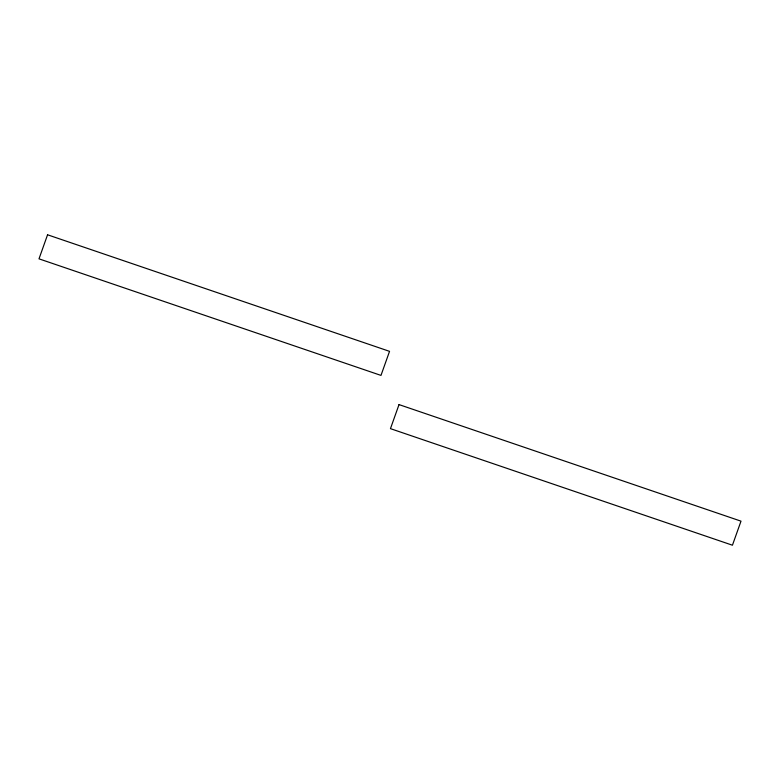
<?xml version="1.0" encoding="UTF-8"?>
<svg xmlns="http://www.w3.org/2000/svg" width="780" height="780" viewBox="0 0 780 780"><rect width="100%" height="100%" fill="white"/><g stroke="black" fill="none" stroke-linecap="round" stroke-linejoin="round"><path stroke-width="1.17" d="M47.56 234.79L39 258.843L380.981 375.404L389.542 351.351L47.56 234.79M399.019 404.596L390.458 428.649L732.44 545.21L741 521.157L399.019 404.596"/></g></svg>
